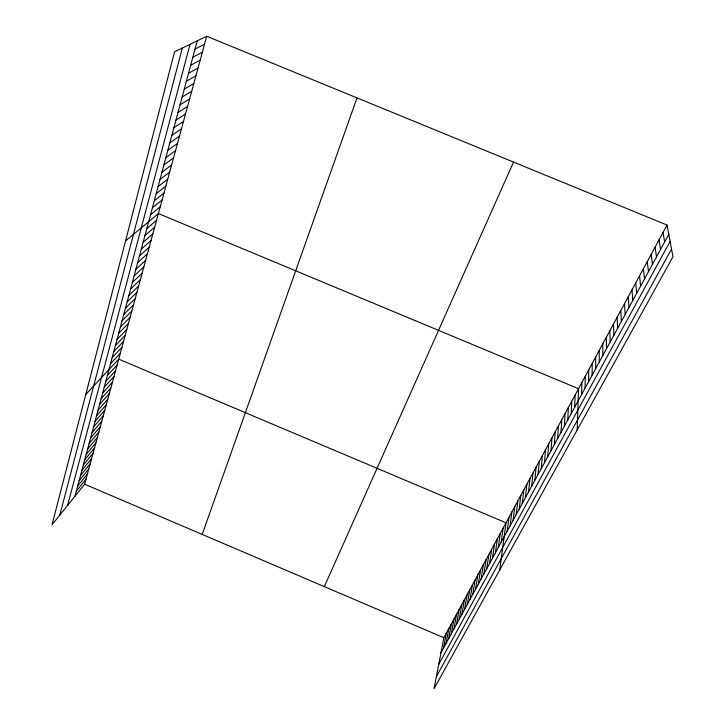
<?xml version="1.0" encoding="UTF-8"?>
<svg xmlns="http://www.w3.org/2000/svg" width="725" height="725" viewBox="0 0 725 725"><rect width="100%" height="100%" fill="white"/><g stroke="black" fill="none" stroke-linecap="round" stroke-linejoin="round"><path stroke-width="1.09" d="M595.669 368.644L595.687 356.99M592.107 375.188L592.198 363.433M588.573 381.685L588.745 369.822M585.066 388.138L585.311 376.166M581.577 394.536L581.903 382.474M577.173 429.943L578.523 388.727L158.385 213.558L125.534 240.999M574.644 407.278L575.115 395.025M571.191 413.622L571.735 401.269M567.766 419.911L568.382 407.468M564.367 426.164L565.056 413.631M560.987 432.363L561.748 419.739M557.634 438.525L558.467 425.811M554.308 444.633L555.205 431.837M551 450.705L551.97 437.818M547.719 456.732L548.752 443.763M544.466 462.713L545.562 449.663M541.231 468.649L542.391 455.527M538.022 474.549L539.246 461.345M534.832 480.412L536.119 467.127M531.67 486.221L533.02 472.863M528.525 491.994L529.939 478.563M525.398 497.731L526.876 484.228M522.299 503.431L523.831 489.846M519.227 509.086L520.813 495.429M516.164 514.696L517.813 500.975M513.128 520.278L514.832 506.485M510.119 525.815L511.877 511.959M507.119 531.316L508.932 517.396M499.706 569.995L506.014 522.798L118.71 359.147L85.795 394.391M501.192 542.2L503.114 528.153M498.256 547.592L500.232 533.482M495.347 552.948L497.377 538.775M492.447 558.259L494.532 544.031M489.574 563.543L491.704 549.251M486.72 568.79L488.904 554.444M483.883 574.001L486.112 559.6M481.065 579.175L483.339 564.721M478.264 584.314L480.593 569.805M475.482 589.425L477.857 574.862M472.727 594.5L475.138 579.882M469.981 599.539L472.446 584.876M467.253 604.55L469.764 589.833M464.544 609.526L467.099 594.754M461.852 614.465L464.453 599.647M459.179 619.377L461.825 604.514M456.523 624.261L459.206 609.344M453.886 629.11L456.614 614.147M451.258 633.922L454.031 618.923M448.657 638.707L451.467 623.663M446.065 643.465L448.92 628.376M443.492 648.186L446.382 633.061M667.036 225.049L443.863 637.71L434.021 688.75L672.981 256.713L667.036 225.049L206.698 36.25L174.544 51.801L52.019 524.773L84.644 484.191L206.698 36.25M59.794 515.094L182.319 48.04M67.588 505.397L190.032 44.307M74.938 496.263L197.245 40.818M202.203 534.434L357.008 97.902M324.338 586.634L513.518 162.092M440.936 652.89L668.785 234.347M438.725 664.381L670.118 241.452M436.368 676.57L671.549 249.056M76.315 491.133L86.021 479.125M77.702 485.977L87.408 474.023M79.088 480.784L88.812 468.894M80.493 475.555L90.217 463.728M81.907 470.298L91.631 458.535M83.33 465.006L93.054 453.306M84.762 459.677L94.495 448.041M86.203 454.321L95.936 442.748M87.653 448.929L97.386 437.42M89.102 443.501L98.845 432.055M90.571 438.036L100.313 426.663M92.048 432.535L101.799 421.234M93.534 426.998L103.285 415.769M95.029 421.424L104.781 410.268M96.543 415.815L106.294 404.731M98.056 410.169L107.807 399.167M99.579 404.487L109.339 393.557M101.119 398.768L110.871 387.911M102.66 393.013L112.42 382.238M104.219 387.213L113.979 376.52M105.787 381.377L115.547 370.765M107.363 375.505L117.124 364.974M110.553 363.642L120.314 353.274M112.167 357.642L121.918 347.366M113.78 351.607L123.54 341.421M115.411 345.535L125.171 335.43M117.06 339.418L126.812 329.404M118.71 333.255L128.47 323.341M120.377 327.057L130.137 317.233M122.054 320.803L131.805 311.079M123.739 314.523L133.5 304.89M125.443 308.188L135.194 298.655M127.156 301.808L136.907 292.374M128.878 295.392L138.629 286.058M130.618 288.922L140.36 279.696M132.367 282.406L142.109 273.289M134.125 275.853L143.867 266.836M135.901 269.247L145.634 260.338M137.687 262.595L147.42 253.795M139.49 255.898L149.214 247.207M141.302 249.146L151.017 240.573M143.124 242.349L152.839 233.885M144.964 235.498L154.679 227.161M146.812 228.611L156.518 220.382M150.537 214.754L160.234 206.77M152.404 207.794L162.092 199.937M154.289 200.78L163.968 193.049M156.183 193.72L165.862 186.117M158.095 186.615L167.756 179.138M160.017 179.447L169.677 172.106M161.956 172.233L171.608 165.019M163.913 164.956L173.547 157.887M165.88 157.633L175.513 150.7M167.856 150.256L177.48 143.459M169.858 142.816L179.465 136.164M171.87 135.321L181.468 128.823M173.891 127.781L183.488 121.419M175.939 120.169L185.518 113.961M177.997 112.511L187.567 106.448M180.072 104.79L189.624 98.881M182.156 97.005L191.708 91.259M184.268 89.166L193.802 83.583M186.388 81.263L195.904 75.844M188.527 73.297L198.034 68.041M190.684 65.277L200.172 60.184M192.85 57.184L202.329 52.263M195.043 49.037L204.504 44.288M84.644 484.191L443.863 637.71M663.022 232.48L664.662 241.923M659.034 239.857L660.566 249.436M655.074 247.171L656.506 256.895M651.15 254.43L652.482 264.29M647.253 261.634L648.485 271.63M643.383 268.785L644.525 278.917M639.55 275.881L640.592 286.139M635.743 282.922L636.686 293.308M631.964 289.909L632.816 300.422M628.213 296.842L628.974 307.482M624.488 303.73L625.158 314.487M620.79 310.563L621.37 321.438M617.129 317.342L617.618 328.334M613.486 324.075L613.894 335.186M609.87 330.754L610.196 341.973M606.29 337.388L606.517 348.716M602.729 343.967L602.874 355.413M599.194 350.501L599.258 362.056"/></g></svg>
